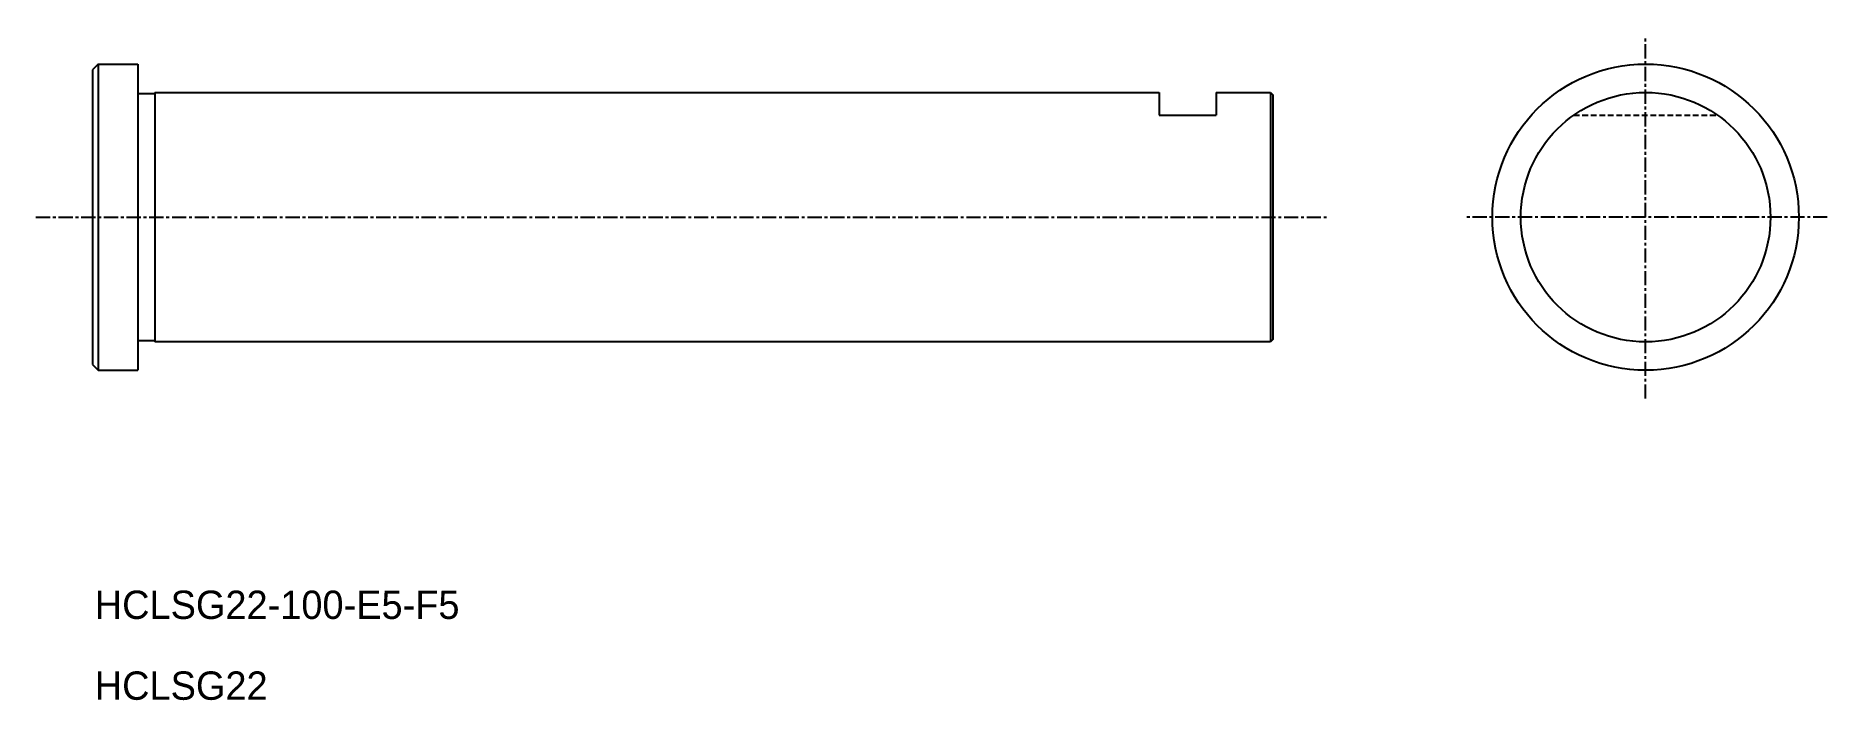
# Model space of a CAD drawing. Extents: x 609 to 767, y 655 to 714.
import ezdxf

# ---------------------------------------------------------------- set-up
doc = ezdxf.new("R2010")
doc.units = 0
doc.linetypes.add('CENTER', pattern=[2, 1.25, -0.25, 0.25, -0.25])
doc.linetypes.add('DASHED', pattern=[0.75, 0.5, -0.25])
doc.layers.get('0').update_dxf_attribs({"linetype": 'CONTINUOUS'})
doc.layers.add('CENTER', color=1, linetype='CENTER')

msp = doc.modelspace()

# ---------------------------------------------------------------- linework, layer by layer
at = {"color": 7, "linetype": 'CONTINUOUS'}
for p, q in [((614.96, 711.42), (614.46, 710.92)), ((614.46, 710.92), (614.46, 684.92)), ((614.96, 711.42), (618.46, 711.42)), ((614.96, 711.42), (614.96, 684.42)), ((618.46, 711.42), (618.46, 684.42)), ((618.46, 708.82), (619.96, 708.82)), ((619.96, 708.92), (708.46, 708.92)), ((619.96, 708.92), (619.96, 686.92)), ((708.46, 708.92), (708.46, 706.92)), ((713.46, 708.92), (713.46, 706.92)), ((713.46, 708.92), (718.26, 708.92)), ((718.26, 708.92), (718.46, 708.72)), ((718.26, 708.92), (718.26, 686.92)), ((718.46, 708.72), (718.46, 687.12)), ((708.46, 706.92), (713.46, 706.92)), ((619.96, 687.02), (618.46, 687.02)), ((718.26, 686.92), (619.96, 686.92)), ((718.46, 687.12), (718.26, 686.92)), ((614.46, 684.92), (614.96, 684.42)), ((614.96, 684.42), (618.46, 684.42))]:
    msp.add_line(p, q, dxfattribs=at)
at = {"color": 3, "linetype": 'DASHED'}
msp.add_line((744.99, 706.92), (757.64, 706.92), dxfattribs=at)
at = {"color": 7, "linetype": 'CONTINUOUS'}
for radius in [13.5, 11]:
    msp.add_circle((751.32, 697.92), radius, dxfattribs=at)
at = {"layer": 'CENTER', "color": 1, "linetype": 'CENTER'}
for p, q in [((751.32, 681.92), (751.32, 713.92)), ((609.46, 697.92), (723.46, 697.92)), ((767.32, 697.92), (735.32, 697.92))]:
    msp.add_line(p, q, dxfattribs=at)

# ---------------------------------------------------------------- texts
at = {"color": 7, "linetype": 'CONTINUOUS'}
for s, p in [('HCLSG22-100-E5-F5', (614.65, 662.48)), ('HCLSG22', (614.65, 655.35))]:
    msp.add_text(s, height=2.5, dxfattribs=at).set_placement(p)

doc.saveas('drawing.dxf')
